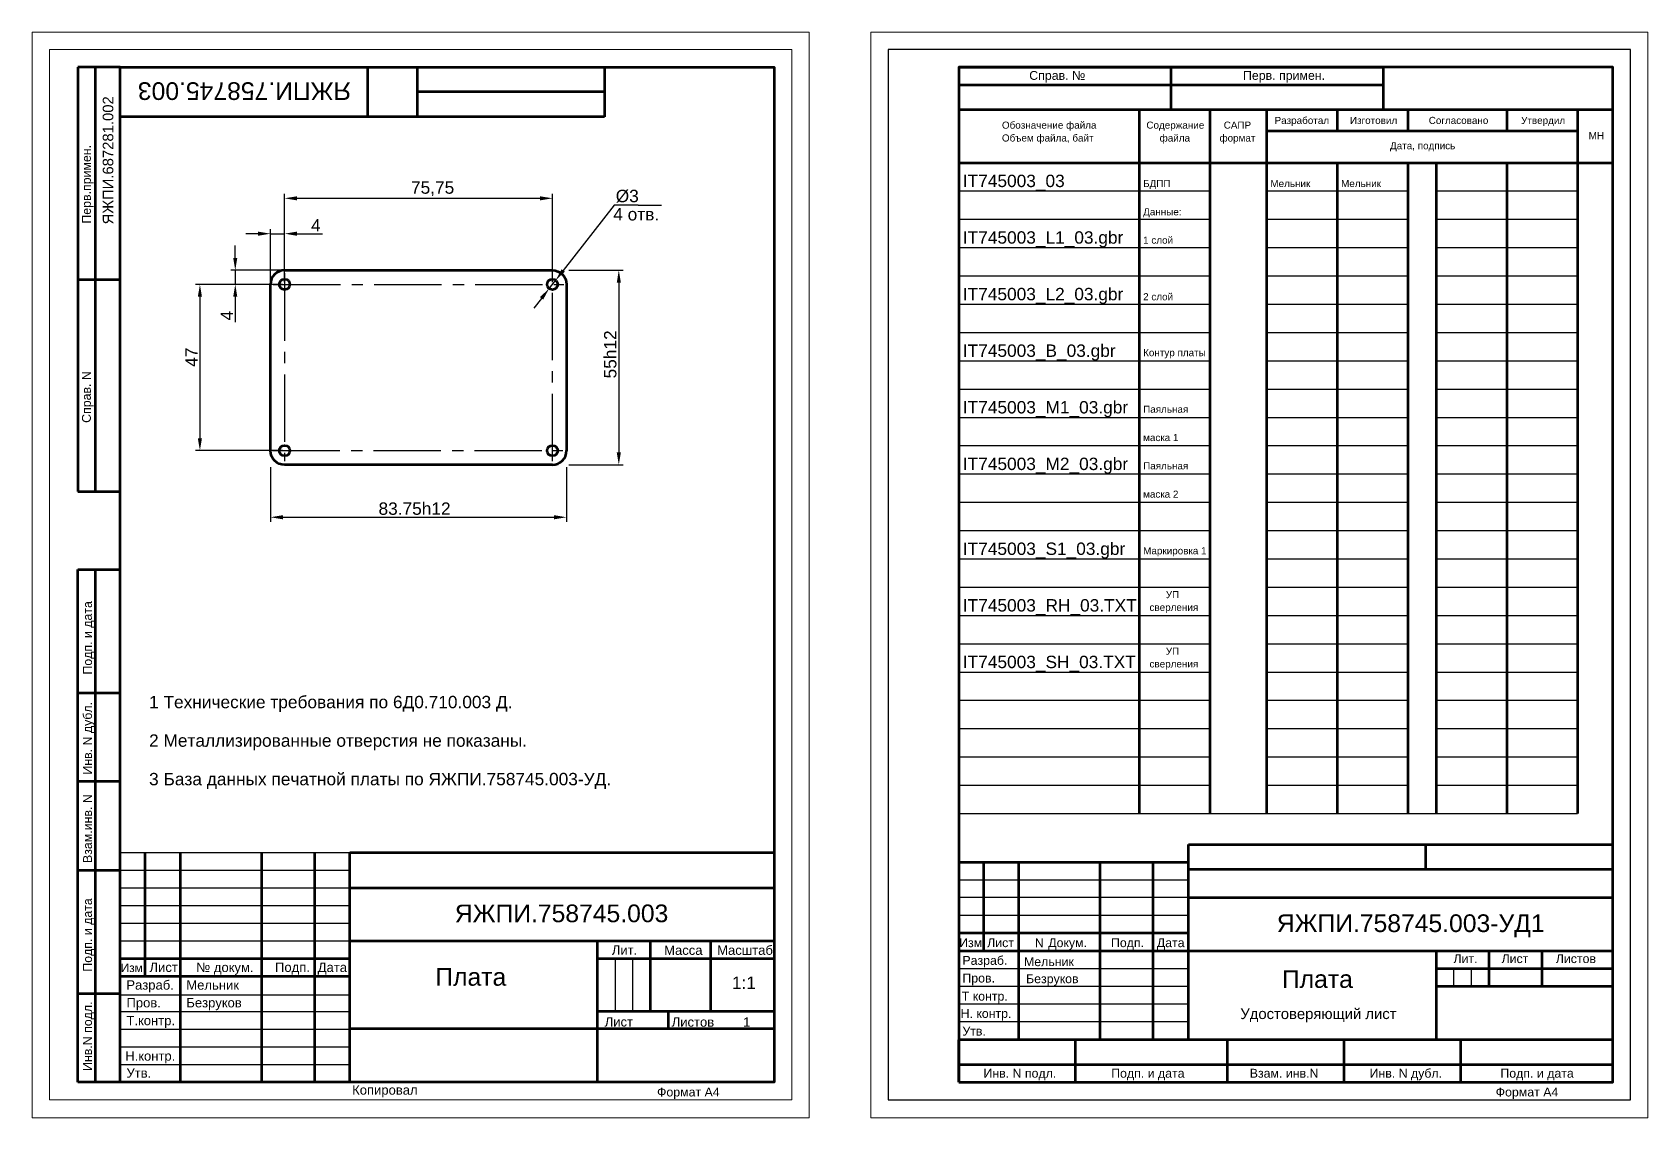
# Model space of a CAD drawing. Header units: millimetres. Extents: x 616 to 3040, y 265 to 2725.
# Drawn here: x 1502 to 1958.9, y 833.4 to 1140.3 of the extents above; entities that cross this region are included whole.
import ezdxf

# ---------------------------------------------------------------- set-up
doc = ezdxf.new("R2010")
doc.units = ezdxf.units.MM
doc.linetypes.add('CENTER2', pattern=[28.575, 19.05, -3.175, 3.175, -3.175])
doc.layers.get('DEFPOINTS').update_dxf_attribs({"color": 1, "lineweight": 0})
for name, color, linetype in [('BottomSolder', 6, 'Continuous'), ('Text', 140, 'Continuous'), ('TONK', 7, 'Continuous'), ('TopOverlay', 2, 'Continuous')]:
    doc.layers.add(name, color=color, linetype=linetype)
for name, color, linetype, lineweight in [('OSN', 7, 'Continuous', 60), ('ИЗМ', 4, 'Continuous', 30), ('КА тонкая', 7, 'Continuous', 15)]:
    doc.layers.add(name, color=color, linetype=linetype, lineweight=lineweight)
doc.styles.add('GOST', font='GOST.shx', dxfattribs={"oblique": 15, "height": 5})
doc.styles.get("Standard").update_dxf_attribs({"font": 'arial.ttf'})
doc.styles.add('рус.', font='русский.shx', dxfattribs={"oblique": 15})
doc.dimstyles.new('GOST', dxfattribs={"dimtxt": 5, "dimasz": 3, "dimexe": 1.25, "dimexo": 0, "dimtad": 1, "dimtoh": 1, "dimdec": 0, "dimzin": 0, "dimdsep": 46, "dimtxsty": 'GOST', "dimcen": 5, "dimadec": 0, "dimazin": 0, "dimtfac": 1, "dimtdec": 0, "dimtmove": 1, "dimatfit": 3, "dimfxl": 1, "dimtolj": 1, "dimtzin": 0, "dimarcsym": 0})
doc.dimstyles.new('ISO-25$0', dxfattribs={"dimtxt": 3, "dimasz": 5, "dimexe": 1, "dimexo": 0, "dimgap": 1, "dimtad": 1, "dimdec": 1, "dimtxsty": 'рус.', "dimcen": -4, "dimadec": 0, "dimazin": 0, "dimtfac": 1, "dimtdec": 1, "dimtmove": 0, "dimatfit": 3, "dimfxl": 1, "dimarcsym": 0})

# ---------------------------------------------------------------- blocks, each defined once
blk = doc.blocks.new('*D17')
at = {"layer": 'DEFPOINTS', "color": 0, "transparency": 16777216}
for p in [(1649.1, 1093.36), (1573.35, 1069.02), (1649.1, 1069.02)]:
    blk.add_point(p, dxfattribs=at)
at = {"layer": 'TopOverlay', "color": 0, "lineweight": -2, "transparency": 16777216}
for p, q in [((1573.35, 1069.64), (1573.35, 1094.61)), ((1576.85, 1093.36), (1645.6, 1093.36)), ((1649.1, 1069.64), (1649.1, 1094.61))]:
    blk.add_line(p, q, dxfattribs=at)
at = {"layer": 'TopOverlay', "color": 0, "transparency": 16777216}
for points in [[(1576.85, 1093.94), (1576.85, 1092.77), (1573.35, 1093.36)], [(1645.6, 1093.94), (1645.6, 1092.77), (1649.1, 1093.36)]]:
    blk.add_solid(points, dxfattribs=at)
at = {"layer": 'TopOverlay', "color": 0, "transparency": 16777216, "insert": (1615.22, 1096.08), "char_height": 3.5, "attachment_point": 5}
blk.add_mtext('75,75', dxfattribs=at)
blk = doc.blocks.new('*D18')
at = {"layer": 'DEFPOINTS', "color": 0, "transparency": 16777216}
for p in [(1569.35, 1083.36), (1569.35, 1069.02), (1573.35, 1069.02)]:
    blk.add_point(p, dxfattribs=at)
at = {"layer": 'TopOverlay', "color": 0, "lineweight": -2, "transparency": 16777216}
for p, q in [((1565.85, 1083.36), (1562.35, 1083.36)), ((1569.35, 1069.64), (1569.35, 1084.61)), ((1569.35, 1083.36), (1573.35, 1083.36)), ((1573.35, 1069.64), (1573.35, 1084.61)), ((1576.85, 1083.36), (1584.02, 1083.36))]:
    blk.add_line(p, q, dxfattribs=at)
at = {"layer": 'TopOverlay', "color": 0, "transparency": 16777216}
for points in [[(1565.85, 1083.94), (1565.85, 1082.77), (1569.35, 1083.36)], [(1576.85, 1083.94), (1576.85, 1082.77), (1573.35, 1083.36)]]:
    blk.add_solid(points, dxfattribs=at)
at = {"layer": 'TopOverlay', "color": 0, "transparency": 16777216, "insert": (1582.19, 1085.73), "char_height": 3.5, "attachment_point": 5}
blk.add_mtext('4', dxfattribs=at)
blk = doc.blocks.new('*D19')
at = {"layer": 'DEFPOINTS', "color": 0, "transparency": 16777216}
for p in [(1559.39, 1073.02), (1573.35, 1073.02), (1573.35, 1069.02)]:
    blk.add_point(p, dxfattribs=at)
at = {"layer": 'TopOverlay', "color": 0, "lineweight": -2, "transparency": 16777216}
for p, q in [((1559.39, 1076.52), (1559.39, 1080.02)), ((1572.73, 1073.02), (1558.14, 1073.02)), ((1559.39, 1073.02), (1559.39, 1069.02)), ((1572.73, 1069.02), (1558.14, 1069.02)), ((1559.39, 1065.52), (1559.39, 1058.35))]:
    blk.add_line(p, q, dxfattribs=at)
at = {"layer": 'TopOverlay', "color": 0, "transparency": 16777216}
for points in [[(1558.8, 1076.52), (1559.97, 1076.52), (1559.39, 1073.02)], [(1558.8, 1065.52), (1559.97, 1065.52), (1559.39, 1069.02)]]:
    blk.add_solid(points, dxfattribs=at)
at = {"layer": 'TopOverlay', "color": 0, "transparency": 16777216, "insert": (1557.01, 1060.18), "char_height": 3.5, "attachment_point": 5, "rotation": 90}
blk.add_mtext('4', dxfattribs=at)
blk = doc.blocks.new('*D20')
at = {"layer": 'DEFPOINTS', "color": 0, "transparency": 16777216}
for p in [(1573.35, 1069.02), (1549.39, 1022.02), (1573.35, 1022.02)]:
    blk.add_point(p, dxfattribs=at)
at = {"layer": 'TopOverlay', "color": 0, "lineweight": -2, "transparency": 16777216}
for p, q in [((1572.73, 1069.02), (1548.14, 1069.02)), ((1549.39, 1065.52), (1549.39, 1025.52)), ((1572.73, 1022.02), (1548.14, 1022.02))]:
    blk.add_line(p, q, dxfattribs=at)
at = {"layer": 'TopOverlay', "color": 0, "transparency": 16777216}
for points in [[(1548.8, 1065.52), (1549.97, 1065.52), (1549.39, 1069.02)], [(1548.8, 1025.52), (1549.97, 1025.52), (1549.39, 1022.02)]]:
    blk.add_solid(points, dxfattribs=at)
at = {"layer": 'TopOverlay', "color": 0, "transparency": 16777216, "insert": (1547.01, 1048.43), "char_height": 3.5, "attachment_point": 5, "rotation": 90}
blk.add_mtext('47', dxfattribs=at)
blk = doc.blocks.new('*D21')
at = {"layer": 'DEFPOINTS', "color": 0, "transparency": 16777216}
for p in [(1569.35, 1018.02), (1653.1, 1018.02), (1653.1, 1003.19)]:
    blk.add_point(p, dxfattribs=at)
at = {"layer": 'TopOverlay', "color": 0, "lineweight": -2, "transparency": 16777216}
for p, q in [((1569.35, 1017.39), (1569.35, 1001.94)), ((1653.1, 1017.39), (1653.1, 1001.94)), ((1572.85, 1003.19), (1649.6, 1003.19))]:
    blk.add_line(p, q, dxfattribs=at)
at = {"layer": 'TopOverlay', "color": 0, "transparency": 16777216}
for points in [[(1572.85, 1003.77), (1572.85, 1002.6), (1569.35, 1003.19)], [(1649.6, 1003.77), (1649.6, 1002.6), (1653.1, 1003.19)]]:
    blk.add_solid(points, dxfattribs=at)
at = {"layer": 'TopOverlay', "color": 0, "transparency": 16777216, "insert": (1610.11, 1005.6), "char_height": 2.5, "attachment_point": 5}
blk.add_mtext('{\\H1.4x;83.75h12}', dxfattribs=at)
blk = doc.blocks.new('*D22')
at = {"layer": 'DEFPOINTS', "color": 0, "transparency": 16777216}
for p in [(1653.1, 1073.02), (1653.1, 1018.02), (1667.89, 1018.02)]:
    blk.add_point(p, dxfattribs=at)
at = {"layer": 'TopOverlay', "color": 0, "lineweight": -2, "transparency": 16777216}
for p, q in [((1653.73, 1073.02), (1669.14, 1073.02)), ((1667.89, 1069.52), (1667.89, 1021.52)), ((1653.73, 1018.02), (1669.14, 1018.02))]:
    blk.add_line(p, q, dxfattribs=at)
at = {"layer": 'TopOverlay', "color": 0, "transparency": 16777216}
for points in [[(1667.31, 1069.52), (1668.48, 1069.52), (1667.89, 1073.02)], [(1667.31, 1021.52), (1668.48, 1021.52), (1667.89, 1018.02)]]:
    blk.add_solid(points, dxfattribs=at)
at = {"layer": 'TopOverlay', "color": 0, "transparency": 16777216, "insert": (1665.48, 1049.23), "char_height": 3.5, "attachment_point": 5, "rotation": 90}
blk.add_mtext('55h12', dxfattribs=at)
blk = doc.blocks.new('*D23')
at = {"layer": 'DEFPOINTS', "color": 0, "transparency": 16777216}
for p in [(1650.03, 1070.2), (1648.18, 1067.84)]:
    blk.add_point(p, dxfattribs=at)
at = {"layer": 'TopOverlay', "color": 0, "lineweight": -2, "transparency": 16777216}
for p, q in [((1666.61, 1091.44), (1652.18, 1072.96)), ((1673.33, 1091.44), (1666.61, 1091.44)), ((1648.18, 1067.84), (1650.03, 1070.2)), ((1646.03, 1065.08), (1643.87, 1062.32))]:
    blk.add_line(p, q, dxfattribs=at)
at = {"layer": 'TopOverlay', "color": 0, "transparency": 16777216}
for points in [[(1651.72, 1073.32), (1652.64, 1072.6), (1650.03, 1070.2)], [(1645.57, 1065.44), (1646.49, 1064.72), (1648.18, 1067.84)]]:
    blk.add_solid(points, dxfattribs=at)
at = {"layer": 'TopOverlay', "color": 0, "transparency": 16777216, "insert": (1670.28, 1093.95), "char_height": 3.5, "attachment_point": 5}
blk.add_mtext('\\A1;%%C3', dxfattribs=at)

msp = doc.modelspace()

# ---------------------------------------------------------------- linework, layer by layer
at = {"layer": 'BottomSolder'}
msp.add_line((1764.0861, 1130.43649), (1764.0861, 1118.43649), dxfattribs=at)
at = {"layer": 'OSN'}
for p, q in [((1514.84181, 1130.43157), (1514.84181, 1010.43157)), ((1526.84181, 1130.43157), (1514.84181, 1130.43157)), ((1519.84181, 1010.43157), (1519.84181, 1130.43157)), ((1596.83756, 1130.43649), (1596.83756, 1116.43649)), ((1610.83756, 1130.43649), (1610.83756, 1116.43649)), ((1663.83756, 1130.43649), (1663.83756, 1116.43649)), ((1764.0861, 1130.43649), (1764.0861, 1118.43649)), ((1764.0861, 1130.43649), (1764.0861, 1125.43649)), ((1764.0861, 1130.43649), (1824.0861, 1130.43649)), ((1824.0861, 1130.43649), (1824.0861, 1118.43649)), ((1824.0861, 1130.43649), (1884.0861, 1130.43649)), ((1884.0861, 1130.43649), (1884.0861, 1118.43649)), ((1764.0861, 1125.43649), (1884.0861, 1125.43649)), ((1663.83756, 1123.43649), (1610.83756, 1123.43649)), ((1663.83756, 1116.43649), (1526.83756, 1116.43649)), ((1764.0861, 1118.43649), (1949.0861, 1118.43649)), ((1764.0861, 1118.43649), (1815.0861, 1118.43649)), ((1815.0861, 1118.43649), (1835.0861, 1118.43649)), ((1815.0861, 1118.43649), (1815.0861, 919.43649)), ((1835.0861, 1118.43649), (1835.0861, 919.43649)), ((1835.0861, 1118.43649), (1851.0861, 1118.43649)), ((1851.0861, 1118.43649), (1851.0861, 1103.43649)), ((1851.0861, 1118.43649), (1939.0861, 1118.43649)), ((1851.0861, 1118.43649), (1851.0861, 1112.43649)), ((1851.0861, 1118.43649), (1871.0861, 1118.43649)), ((1871.0861, 1118.43649), (1871.0861, 1112.43649)), ((1871.0861, 1118.43649), (1891.0861, 1118.43649)), ((1891.0861, 1118.43649), (1891.0861, 1112.43649)), ((1891.0861, 1118.43649), (1919.0861, 1118.43649)), ((1919.0861, 1118.43649), (1919.0861, 1112.43649)), ((1939.0861, 1118.43649), (1939.0861, 919.43649)), ((1851.0861, 1112.43649), (1939.0861, 1112.43649)), ((1764.0861, 1103.43649), (1949.0861, 1103.43649)), ((1851.0861, 1103.43649), (1851.0861, 919.43649)), ((1871.0861, 1103.43649), (1871.0861, 919.43649)), ((1891.0861, 1103.43649), (1891.0861, 919.43649)), ((1891.0861, 1103.43649), (1899.0861, 1103.43649)), ((1899.0861, 1103.43649), (1899.0861, 919.43649)), ((1919.0861, 1103.43649), (1919.0861, 919.43649)), ((1514.84181, 1070.43157), (1526.84181, 1070.43157)), ((1514.84181, 1010.43157), (1526.84181, 1010.43157)), ((1514.84185, 843.43649), (1514.84185, 988.43649)), ((1514.84185, 988.43649), (1526.84185, 988.43649)), ((1519.84185, 843.43649), (1519.84185, 988.43649)), ((1526.84185, 953.43649), (1514.84185, 953.43649)), ((1526.83756, 928.43649), (1514.83756, 928.43649)), ((1896.0861, 910.65099), (1896.0861, 903.65099)), ((1526.84185, 843.43649), (1526.84185, 908.43649)), ((1533.83756, 908.43649), (1533.83756, 873.43649)), ((1543.83756, 908.43649), (1543.83756, 843.43649)), ((1566.84185, 908.43649), (1566.84185, 843.43649)), ((1581.84185, 908.43649), (1581.84185, 843.43649)), ((1591.83756, 908.43649), (1711.84185, 908.43649)), ((1591.84185, 843.43649), (1591.84185, 908.43649)), ((1764.0861, 905.65099), (1829.0861, 905.65099)), ((1771.0861, 905.65099), (1771.0861, 880.65099)), ((1514.83756, 903.43649), (1526.83756, 903.43649)), ((1829.0861, 903.65099), (1949.0861, 903.65099)), ((1591.83756, 898.43649), (1711.84185, 898.43649)), ((1829.0861, 895.65099), (1949.0861, 895.65099)), ((1591.83756, 883.43649), (1711.84185, 883.43649)), ((1661.84185, 843.43649), (1661.84185, 883.43649)), ((1676.84185, 863.43649), (1676.84185, 883.43649)), ((1693.84185, 883.43649), (1693.84185, 863.43649)), ((1764.0861, 885.65099), (1829.0861, 885.65099)), ((1526.84185, 878.43649), (1591.84185, 878.43649)), ((1661.84185, 878.43649), (1711.84185, 878.43649)), ((1764.0861, 880.65099), (1949.0861, 880.65099)), ((1899.0861, 880.65099), (1899.0861, 870.65099)), ((1914.0861, 870.65099), (1914.0861, 880.65099)), ((1929.0861, 870.65099), (1929.0861, 880.65099)), ((1526.84185, 873.43649), (1591.84185, 873.43649)), ((1899.0861, 875.65099), (1949.0861, 875.65099)), ((1526.83756, 868.43649), (1514.83756, 868.43649)), ((1899.0861, 870.65099), (1899.0861, 855.65099)), ((1899.0861, 870.65099), (1949.0861, 870.65099)), ((1711.84185, 863.43649), (1661.84185, 863.43649)), ((1681.84185, 863.43649), (1681.84185, 858.62662)), ((1592.00863, 858.62662), (1711.86312, 858.62662)), ((1764.0861, 843.43649), (1764.0861, 855.43649)), ((1949.0861, 855.43649), (1764.0861, 855.43649)), ((1797.0861, 843.43649), (1797.0861, 855.43649)), ((1840.0861, 843.43649), (1840.0861, 855.43649)), ((1873.0861, 843.43649), (1873.0861, 855.43649)), ((1906.0861, 843.43649), (1906.0861, 855.43649)), ((1764.0861, 843.43649), (1764.0861, 848.43649)), ((1764.0861, 848.43649), (1949.0861, 848.43649)), ((1526.84185, 843.43649), (1514.84185, 843.43649)), ((1764.0861, 843.43649), (1797.0861, 843.43649)), ((1797.0861, 843.43649), (1840.0861, 843.43649)), ((1840.0861, 843.43649), (1873.0861, 843.43649)), ((1873.0861, 843.43649), (1906.0861, 843.43649))]:
    msp.add_line(p, q, dxfattribs=at)
msp.add_lwpolyline([(1526.83756, 1130.43649), (1711.83756, 1130.43649), (1711.83756, 843.43649), (1526.83756, 843.43649)], close=True, dxfattribs=at)
for points in [[(1764.0861, 843.43649), (1949.0861, 843.43649), (1949.0861, 1130.43649), (1764.0861, 1130.43649), (1764.0861, 843.43649)], [(1573.35398, 1073.01786), (1649.10398, 1073.01786)], [(1569.35398, 1022.01153), (1569.35398, 1069.02419)], [(1653.10398, 1069.02419), (1653.10398, 1022.01153)], [(1649.10398, 1018.01786), (1573.35398, 1018.01786)], [(1829.0861, 855.65099), (1829.0861, 910.65099)], [(1829.0861, 910.65099), (1949.0861, 910.65099)], [(1781.0861, 855.65099), (1781.0861, 905.65099)], [(1804.0861, 855.65099), (1804.0861, 905.65099)], [(1819.0861, 855.65099), (1819.0861, 905.65099)]]:
    msp.add_lwpolyline(points, dxfattribs=at)
for points in [[(1573.35399, 1073.01786), (1573.35399, 1073.01786), (1573.35399, 1073.01786, 0.414214), (1569.35398, 1069.01785), (1569.35398, 1069.01785)], [(1649.10398, 1073.01786), (1649.10398, 1073.01786), (1649.10398, 1073.01786, -0.414214), (1653.10399, 1069.01785), (1653.10399, 1069.01785)], [(1573.35399, 1018.01786), (1573.35399, 1018.01786), (1573.35399, 1018.01786, -0.414214), (1569.35398, 1022.01787), (1569.35398, 1022.01787)], [(1649.10398, 1018.01786), (1649.10398, 1018.01786), (1649.10398, 1018.01786, 0.414214), (1653.10399, 1022.01787), (1653.10399, 1022.01787)]]:
    msp.add_lwpolyline(points, format="xyb", dxfattribs=at)
for centre in [(1573.35398, 1069.01786), (1649.10398, 1069.01786), (1573.35398, 1022.01786), (1649.10398, 1022.01786)]:
    msp.add_circle(centre, 1.5, dxfattribs=at)
at = {"layer": 'TONK'}
for p, q in [((1764.0861, 1095.43649), (1835.0861, 1095.43649)), ((1851.0861, 1095.43649), (1891.0861, 1095.43649)), ((1899.0861, 1095.43649), (1939.0861, 1095.43649)), ((1764.0861, 1087.43649), (1835.0861, 1087.43649)), ((1851.0861, 1087.43649), (1891.0861, 1087.43649)), ((1899.0861, 1087.43649), (1939.0861, 1087.43649)), ((1764.0861, 1079.43649), (1835.0861, 1079.43649)), ((1851.0861, 1079.43649), (1891.0861, 1079.43649)), ((1899.0861, 1079.43649), (1939.0861, 1079.43649)), ((1764.0861, 1071.43649), (1835.0861, 1071.43649)), ((1851.0861, 1071.43649), (1891.0861, 1071.43649)), ((1899.0861, 1071.43649), (1939.0861, 1071.43649)), ((1764.0861, 1063.43649), (1835.0861, 1063.43649)), ((1851.0861, 1063.43649), (1891.0861, 1063.43649)), ((1899.0861, 1063.43649), (1939.0861, 1063.43649)), ((1764.0861, 1055.43649), (1835.0861, 1055.43649)), ((1851.0861, 1055.43649), (1891.0861, 1055.43649)), ((1899.0861, 1055.43649), (1939.0861, 1055.43649)), ((1764.0861, 1047.43649), (1835.0861, 1047.43649)), ((1851.0861, 1047.43649), (1891.0861, 1047.43649)), ((1899.0861, 1047.43649), (1939.0861, 1047.43649)), ((1764.0861, 1039.43649), (1835.0861, 1039.43649)), ((1851.0861, 1039.43649), (1891.0861, 1039.43649)), ((1899.0861, 1039.43649), (1939.0861, 1039.43649)), ((1764.0861, 1031.43649), (1835.0861, 1031.43649)), ((1851.0861, 1031.43649), (1891.0861, 1031.43649)), ((1899.0861, 1031.43649), (1939.0861, 1031.43649)), ((1764.0861, 1023.43649), (1835.0861, 1023.43649)), ((1851.0861, 1023.43649), (1891.0861, 1023.43649)), ((1899.0861, 1023.43649), (1939.0861, 1023.43649)), ((1764.0861, 1015.43649), (1835.0861, 1015.43649)), ((1851.0861, 1015.43649), (1891.0861, 1015.43649)), ((1899.0861, 1015.43649), (1939.0861, 1015.43649)), ((1764.0861, 1007.43649), (1835.0861, 1007.43649)), ((1851.0861, 1007.43649), (1891.0861, 1007.43649)), ((1899.0861, 1007.43649), (1939.0861, 1007.43649)), ((1764.0861, 999.43649), (1835.0861, 999.43649)), ((1851.0861, 999.43649), (1891.0861, 999.43649)), ((1899.0861, 999.43649), (1939.0861, 999.43649)), ((1764.0861, 991.43649), (1835.0861, 991.43649)), ((1851.0861, 991.43649), (1891.0861, 991.43649)), ((1899.0861, 991.43649), (1939.0861, 991.43649)), ((1764.0861, 983.43649), (1835.0861, 983.43649)), ((1851.0861, 983.43649), (1891.0861, 983.43649)), ((1899.0861, 983.43649), (1939.0861, 983.43649)), ((1764.0861, 975.43649), (1835.0861, 975.43649)), ((1851.0861, 975.43649), (1891.0861, 975.43649)), ((1899.0861, 975.43649), (1939.0861, 975.43649)), ((1764.0861, 967.43649), (1835.0861, 967.43649)), ((1851.0861, 967.43649), (1891.0861, 967.43649)), ((1899.0861, 967.43649), (1939.0861, 967.43649)), ((1764.0861, 959.43649), (1835.0861, 959.43649)), ((1851.0861, 959.43649), (1891.0861, 959.43649)), ((1899.0861, 959.43649), (1939.0861, 959.43649)), ((1764.0861, 951.43649), (1835.0861, 951.43649)), ((1851.0861, 951.43649), (1891.0861, 951.43649)), ((1899.0861, 951.43649), (1939.0861, 951.43649)), ((1764.0861, 943.43649), (1835.0861, 943.43649)), ((1851.0861, 943.43649), (1891.0861, 943.43649)), ((1899.0861, 943.43649), (1939.0861, 943.43649)), ((1764.0861, 935.43649), (1835.0861, 935.43649)), ((1851.0861, 935.43649), (1891.0861, 935.43649)), ((1899.0861, 935.43649), (1939.0861, 935.43649)), ((1764.0861, 927.43649), (1835.0861, 927.43649)), ((1851.0861, 927.43649), (1891.0861, 927.43649)), ((1851.0861, 927.43649), (1891.0861, 927.43649)), ((1899.0861, 927.43649), (1939.0861, 927.43649)), ((1764.0861, 919.43649), (1835.0861, 919.43649)), ((1835.0861, 919.43649), (1939.0861, 919.43649)), ((1526.84185, 908.43649), (1591.83756, 908.43649)), ((1526.84185, 903.43649), (1591.84185, 903.43649)), ((1764.0861, 900.65099), (1829.0861, 900.65099)), ((1526.84185, 898.43649), (1591.83756, 898.43649)), ((1526.84185, 893.43649), (1591.84185, 893.43649)), ((1829.0861, 895.65099), (1764.0861, 895.65099)), ((1526.84185, 888.43649), (1591.84185, 888.43649)), ((1764.0861, 890.65099), (1829.0861, 890.65099)), ((1526.84185, 883.43649), (1591.83756, 883.43649)), ((1666.84185, 878.43649), (1666.84185, 863.43649)), ((1671.84185, 863.43649), (1671.84185, 878.43649)), ((1764.0861, 875.65099), (1829.0861, 875.65099)), ((1904.0861, 870.65099), (1904.0861, 875.65099)), ((1909.0861, 870.65099), (1909.0861, 875.65099)), ((1764.0861, 870.65099), (1829.0861, 870.65099)), ((1527.11486, 868.1543), (1592.11486, 868.1543)), ((1764.0861, 865.65099), (1829.0861, 865.65099)), ((1526.84185, 863.43649), (1591.84185, 863.43649)), ((1764.0861, 860.65099), (1829.0861, 860.65099)), ((1526.84185, 858.43649), (1591.84185, 858.43649)), ((1526.84185, 853.43649), (1591.84185, 853.43649)), ((1526.84185, 848.43649), (1591.84185, 848.43649))]:
    msp.add_line(p, q, dxfattribs=at)
at = {"layer": 'TONK', "linetype": 'CENTER2', "lineweight": -2}
msp.add_line((1673.33381, 1091.44473), (1679.98563, 1091.44473), dxfattribs=at)
at = {"layer": 'TONK', "linetype": 'CENTER2'}
for p, q in [((1573.35398, 1072.15378), (1573.35398, 1019.00312)), ((1649.10398, 1019.04565), (1649.10398, 1071.97568)), ((1570.12324, 1069.01786), (1652.3364, 1069.01786)), ((1569.94669, 1022.01786), (1652.09985, 1022.01786))]:
    msp.add_line(p, q, dxfattribs=at)
at = {"layer": 'TONK'}
msp.add_lwpolyline([(1744.0861, 838.43649), (1954.0861, 838.43649), (1954.0861, 1135.43649), (1744.0861, 1135.43649), (1744.0861, 838.43649)], dxfattribs=at)
at = {"layer": 'КА тонкая', "ltscale": 20}
for p, q in [((1501.97507, 833.43649), (1501.97507, 1140.28678)), ((1721.70006, 1140.28678), (1501.97507, 1140.28678)), ((1721.70006, 833.43649), (1721.70006, 1140.28678)), ((1739.2236, 833.43649), (1739.2236, 1140.28678)), ((1958.9486, 1140.28678), (1739.2236, 1140.28678)), ((1958.9486, 833.43649), (1958.9486, 1140.28678)), ((1721.70006, 833.43649), (1501.97507, 833.43649)), ((1958.9486, 833.43649), (1739.2236, 833.43649))]:
    msp.add_line(p, q, dxfattribs=at)
at = {"layer": 'КА тонкая', "linetype": 'ByBlock', "ltscale": 20}
for p, q in [((1506.83756, 1135.43649), (1716.83756, 1135.43649)), ((1506.83756, 1135.43649), (1506.83756, 838.43649)), ((1716.83756, 1135.43649), (1716.83756, 838.43649)), ((1716.83756, 838.43649), (1506.83756, 838.43649))]:
    msp.add_line(p, q, dxfattribs=at)

# ---------------------------------------------------------------- texts
at = {"insert": (1699.88102, 873.3467), "char_height": 3.5, "attachment_point": 1}
msp.add_mtext_dynamic_manual_height_columns('1:1', width=7.2699492, gutter_width=17.5, heights=[0], dxfattribs=at)
at = {"layer": 'Text', "color": 0, "insert": (1592.20585, 1121.17133), "char_height": 5, "attachment_point": 1, "rotation": 180}
msp.add_mtext('ЯЖПИ.758745.003', dxfattribs=at)
at = {"layer": 'Text', "color": 0, "attachment_point": 1}
for s, insert, char_height in [('ЯЖПИ.758745.003', (1621.51992, 893.70242), 5), ('ЯЖПИ.758745.003-УД1', (1854.0423, 890.91692), 5), ('Лит.', (1665.91641, 882.13648), 2.64), ('Масса', (1680.71003, 882.10866), 2.64), ('Масштаб', (1695.71003, 882.11376), 2.64), ('Изм.', (1526.98181, 877.00884), 2.4), ('Лист', (1535.13346, 877.2706), 2.64), ('№ докум.', (1548.35308, 877.24989), 2.64), ('Подп.', (1570.64184, 877.27801), 2.64), ('Дата', (1582.71765, 877.25705), 2.64), ('Плата ', (1615.98884, 875.74089), 5), ('Плата ', (1855.47505, 875.12228), 5), ('Разраб.', (1528.57745, 872.27702), 2.64), ('Мельник', (1545.54244, 872.26476), 2.64), ('Пров.', (1528.60615, 867.25405), 2.64), ('Безруков', (1545.54361, 867.25624), 2.64), ('Удостоверяющий лист ', (1843.71172, 864.31525), 3), ('Т.контр.', (1528.61434, 862.21222), 2.64), ('Лист ', (1663.89694, 861.84643), 2.64), ('Листов        1', (1682.84583, 861.79833), 2.64), ('Н.контр.', (1528.26831, 852.19112), 2.64), ('Утв.', (1528.61135, 847.38548), 2.64), ('Копировал', (1592.45463, 842.58486), 2.64)]:
    msp.add_mtext(s, dxfattribs=dict(at, insert=insert, char_height=char_height))
at = {"layer": 'TONK'}
for s, height, p in [('Справ. №                                              Перв. примен.', 2.5, (1784.00128, 1126.85332)), ('Обозначение файла', 2, (1776.27202, 1113.0523)), ('Содержание', 2, (1817.13005, 1113.0523)), ('САПР', 2, (1839.00873, 1113.0523)), ('Разработал', 2, (1853.39297, 1114.38539)), ('Изготовил', 2, (1874.71393, 1114.38539)), ('Согласовано', 2, (1897.00977, 1114.38539)), ('Утвердил', 2, (1923.13714, 1114.38539)), ('Объем файла, байт', 2, (1776.27202, 1109.4179)), ('файла', 2, (1820.88895, 1109.40943)), ('формат', 2, (1837.81643, 1109.40943)), ('МН', 2, (1942.24598, 1110.07814)), ('Дата, подпись', 2, (1886.06337, 1107.23165)), ('IT745003_03', 3.5, (1765.21507, 1096.53745)), ('БДПП', 2, (1816.21507, 1096.53745)), ('Мельник', 2, (1852.21507, 1096.53745)), ('Мельник', 2, (1872.21507, 1096.53745)), ('Данные:', 2, (1816.21507, 1088.53745)), ('IT745003_L1_03.gbr', 3.5, (1765.21507, 1080.53745)), ('1 слой', 2, (1816.21507, 1080.53745)), ('IT745003_L2_03.gbr', 3.5, (1765.21507, 1064.53745)), ('2 слой', 2, (1816.21507, 1064.53745)), ('IT745003_B_03.gbr', 3.5, (1765.21507, 1048.53745)), ('Контур платы', 2, (1816.21507, 1048.72045)), ('IT745003_M1_03.gbr', 3.5, (1765.21507, 1032.53745)), ('Паяльная ', 2, (1816.21507, 1032.72045)), ('маска 1', 2, (1816.21507, 1024.72045)), ('IT745003_M2_03.gbr', 3.5, (1765.21507, 1016.53745)), ('Паяльная ', 2, (1816.21507, 1016.72045)), ('маска 2', 2, (1816.21507, 1008.72045)), ('IT745003_S1_03.gbr', 3.5, (1765.21507, 992.53745)), ('Маркировка 1', 2, (1816.22914, 992.72045)), ('IT745003_RH_03.TXT', 3.5, (1765.21507, 976.53745)), ('сверления', 2, (1818.01814, 976.72045)), ('УП', 2, (1822.63457, 980.32842)), ('УП', 2, (1822.63457, 964.32842)), ('IT745003_SH_03.TXT', 3.5, (1765.21507, 960.53745)), ('сверления', 2, (1818.01814, 960.72045)), ('Изм.', 2.5, (1764.17286, 881.65099)), ('Лист          Докум.       Подп.', 2.5, (1772.0861, 881.65099)), ('N', 2.5, (1785.5861, 881.60529)), ('Дата', 2.5, (1820.0861, 881.65099)), ('Разраб.', 2.5, (1765.0861, 876.65099)), ('Мельник', 2.5, (1782.51129, 876.28097)), ('   Лит.       Лист        Листов', 2.5, (1901.0861, 877.15099)), ('Пров.', 2.5, (1765.0861, 871.65099)), ('Безруков', 2.5, (1783.1002, 871.4557)), ('Т контр.', 2.5, (1764.91538, 866.53152)), ('Н. контр.', 2.5, (1764.5861, 861.65099)), ('Утв.', 2.5, (1765.0861, 856.65099)), ('Инв. N подл.                Подп. и дата                   Взам. инв.N', 2.5, (1771.04385, 844.74917)), ('                          Инв. N дубл.                 Подп. и дата', 2.5, (1855.04385, 844.74917)), ('                                                  Формат A4', 2.5, (1630.18914, 839.43649)), ('                                                  Формат A4', 2.5, (1867.43768, 839.43649))]:
    msp.add_text(s, height=height, dxfattribs=at).set_placement(p)
for s, height, p in [('ЯЖПИ.687281.002 ', 3, (1524.89393, 1085.99071)), ('    Справ. N                                           Перв.примен.', 2.5, (1518.53217, 1025.99071)), ('Инв. N дубл.        Подп. и дата', 2.5, (1518.84185, 930.43649)), ('Взам.инв. N', 2.5, (1518.84185, 905.43649)), ('Подп. и дата', 2.5, (1518.84185, 874.71552)), ('Инв.N подл.', 2.5, (1518.84185, 846.65423))]:
    msp.add_text(s, height=height, rotation=90, dxfattribs=at).set_placement(p)
at = {"layer": 'TopOverlay', "insert": (1672.8116, 1088.82709), "char_height": 3.5, "attachment_point": 5}
msp.add_mtext('4 отв.', dxfattribs=at)
at = {"layer": 'ИЗМ'}
for s, p in [('1 Технические требования по 6Д0.710.003 Д.', (1535.00481, 949.19464)), ('2 Металлизированные отверстия не показаны.', (1535.00481, 938.30575)), ('3 База данных печатной платы по ЯЖПИ.758745.003-УД.', (1535.00481, 927.41686))]:
    msp.add_text(s, height=3.5, dxfattribs=at).set_placement(p)

# ---------------------------------------------------------------- dimensions: what is measured, and where the dimension line sits
at = {"layer": 'TopOverlay'}
for base, p2, picture, middle in [((1649.10398, 1093.356), (1649.10398, 1069.01786), '*D17', (1615.22343, 1093.356)), ((1569.35398, 1083.356), (1569.35398, 1069.01786), '*D18', (1582.18942, 1083.356))]:
    dim = msp.add_linear_dim(base=base, p1=(1573.35398, 1069.01786), p2=p2, dimstyle='ISO-25$0', override={"dimtxt": 3.5, "dimasz": 3.5, "dimexe": 1.25, "dimexo": 0.625, "dimgap": 0.625, "dimdec": 2, "dimtxsty": 'Standard', "dimcen": 2.5, "dimtdec": 2, "dimtmove": 0}, dxfattribs=at)
    dim.commit()
    dim.dimension.update_dxf_attribs({"geometry": picture, "text_midpoint": middle, "dimtype": 160})
dim = msp.add_diameter_dim_2p(p1=(1648.18112, 1067.83535), p2=(1650.02684, 1070.20037), text='%%C3', dimstyle='GOST', override={"dimtxt": 3.5, "dimasz": 3.5, "dimexe": 1.25, "dimtxsty": 'Standard'}, dxfattribs=at)
dim.commit()
dim.dimension.update_dxf_attribs({"geometry": '*D23', "text_midpoint": (1666.60649, 1091.44473), "dimtype": 163})
for base, p2, picture, middle in [((1559.38763, 1073.01786), (1573.35398, 1073.01786), '*D19', (1559.38763, 1060.18242)), ((1549.38763, 1022.01786), (1573.35398, 1022.01786), '*D20', (1549.38763, 1048.42609))]:
    dim = msp.add_linear_dim(base=base, p1=(1573.35398, 1069.01786), p2=p2, angle=90, dimstyle='ISO-25$0', override={"dimtxt": 3.5, "dimasz": 3.5, "dimexe": 1.25, "dimexo": 0.625, "dimgap": 0.625, "dimdec": 2, "dimtxsty": 'Standard', "dimcen": 2.5, "dimtdec": 2, "dimtmove": 0}, dxfattribs=at)
    dim.commit()
    dim.dimension.update_dxf_attribs({"geometry": picture, "text_midpoint": middle, "dimtype": 160})
dim = msp.add_linear_dim(base=(1667.89243, 1018.01786), p1=(1653.10398, 1073.01786), p2=(1653.10398, 1018.01786), angle=90, text='<>h12', dimstyle='ISO-25$0', override={"dimtxt": 3.5, "dimasz": 3.5, "dimexe": 1.25, "dimexo": 0.625, "dimgap": 0.625, "dimdec": 2, "dimtxsty": 'Standard', "dimcen": 2.5, "dimtdec": 2}, dxfattribs=at)
dim.commit()
dim.dimension.update_dxf_attribs({"geometry": '*D22', "text_midpoint": (1667.89243, 1049.22546), "dimtype": 160})
dim = msp.add_linear_dim(base=(1653.10398, 1003.1876), p1=(1569.35398, 1018.01786), p2=(1653.10398, 1018.01786), text='{\\H1.4x;83.75h12}', dimstyle='ISO-25$0', override={"dimtxt": 2.5, "dimasz": 3.5, "dimexe": 1.25, "dimexo": 0.625, "dimgap": 0.625, "dimdec": 2, "dimtxsty": 'Standard', "dimcen": 2.5, "dimtdec": 2}, dxfattribs=at)
dim.commit()
dim.dimension.update_dxf_attribs({"geometry": '*D21', "text_midpoint": (1610.11416, 1003.1876), "dimtype": 160})

doc.saveas('drawing.dxf')
